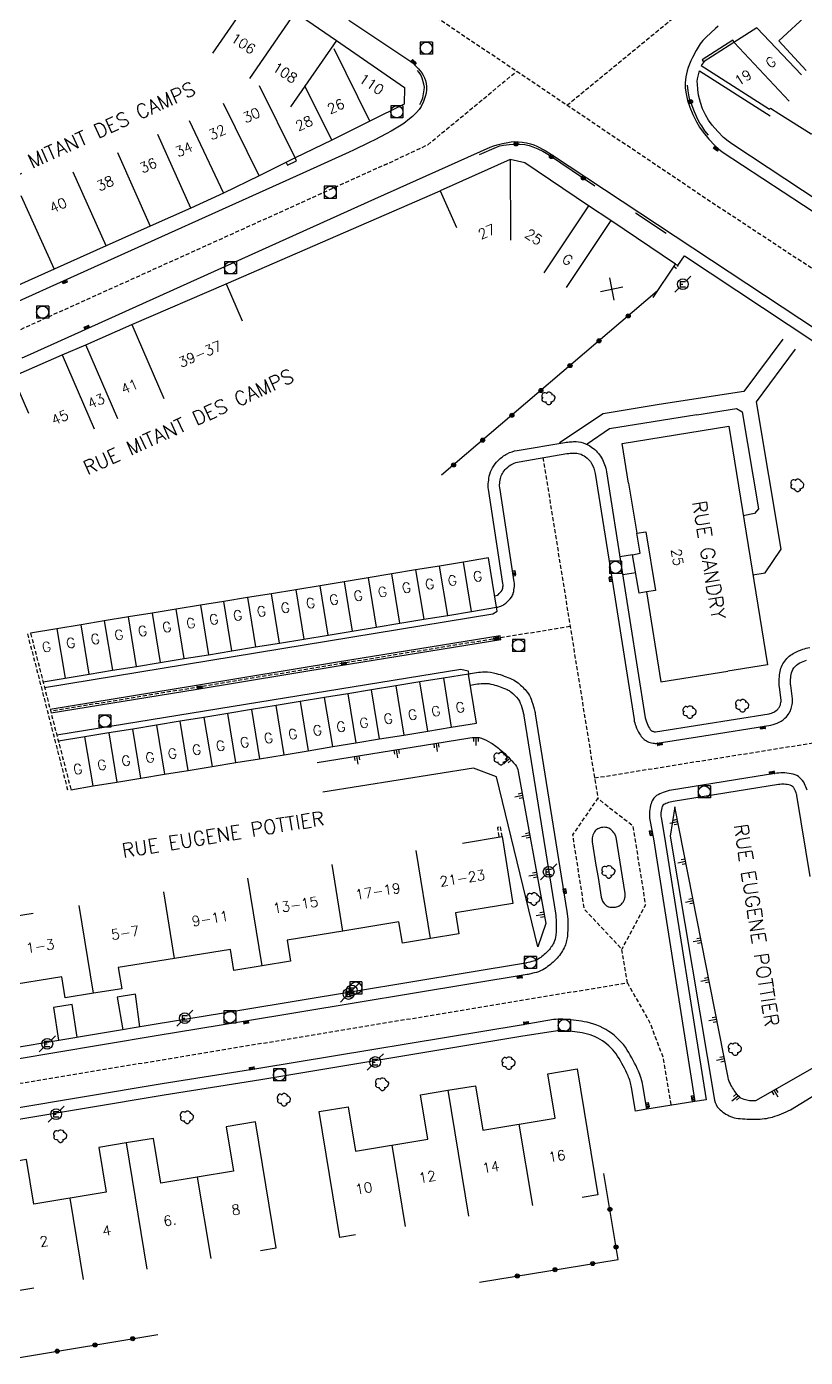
# Model space of a CAD drawing. Header units: millimetres. Extents: x 137000 to 138000, y 128000 to 129000.
# Drawn here: x 137225.4 to 137322.1, y 128620.5 to 128785.8 of the extents above; entities that cross this region are included whole.
import ezdxf
from ezdxf.enums import TextEntityAlignment as Align

# ---------------------------------------------------------------- set-up
doc = ezdxf.new("R2010")
doc.units = ezdxf.units.MM
doc.linetypes.add('DASHED', pattern=[0.75, 0.5, -0.25])
doc.layers.get('0').update_dxf_attribs({"linetype": 'CONTINUOUS'})
for name, color, linetype in [('w0001', 6, 'DASHED'), ('w0008', 7, 'CONTINUOUS'), ('w0100', 7, 'CONTINUOUS'), ('W0112', 1, 'DASHED'), ('w0211', 2, 'CONTINUOUS'), ('w0300', 7, 'CONTINUOUS'), ('w0322', 7, 'CONTINUOUS'), ('w0400', 7, 'CONTINUOUS'), ('w0420', 7, 'CONTINUOUS'), ('W0471', 7, 'CONTINUOUS'), ('w0989', 7, 'CONTINUOUS'), ('w0991', 7, 'CONTINUOUS'), ('W1102', 7, 'CONTINUOUS')]:
    doc.layers.add(name, color=color, linetype=linetype)
doc.styles.get("Standard").update_dxf_attribs({"font": 'romans.shx', "width": 0.85})

# ---------------------------------------------------------------- blocks, each defined once
blk = doc.blocks.new('T300')
for p, q in [((-0.8, 0.51), (-0.86, 0.34)), ((-0.86, 0.34), (-0.86, 0.17)), ((-0.86, 0.17), (-0.74, 0.06)), ((-0.69, 0.63), (-0.8, 0.51)), ((-0.8, -0.06), (-0.74, 0.06)), ((-0.74, 0.06), (-0.69, 0.11)), ((-0.57, 0.69), (-0.69, 0.63)), ((-0.46, 0.69), (-0.57, 0.69)), ((-0.29, 0.63), (-0.46, 0.69)), ((-0.29, 0.63), (-0.17, 0.74)), ((-0.23, 0.57), (-0.29, 0.63)), ((-0.17, 0.74), (-0.06, 0.8)), ((-0.06, 0.8), (0.06, 0.8)), ((0.06, 0.8), (0.23, 0.74)), ((0.23, 0.74), (0.34, 0.63)), ((0.34, 0.63), (0.4, 0.51)), ((0.46, 0.46), (0.34, 0.46)), ((0.4, 0.51), (0.4, 0.46)), ((0.57, 0.4), (0.46, 0.46)), ((0.57, 0.4), (0.69, 0.29)), ((0.69, 0.29), (0.74, 0.17)), ((0.74, 0.06), (0.69, -0.17)), ((0.74, 0.17), (0.74, 0.06)), ((-0.8, -0.17), (-0.8, -0.06)), ((-0.8, -0.23), (-0.8, -0.17)), ((-0.74, -0.34), (-0.8, -0.23)), ((-0.69, -0.4), (-0.74, -0.34)), ((-0.51, -0.46), (-0.69, -0.4)), ((-0.4, -0.46), (-0.51, -0.46)), ((-0.4, -0.46), (-0.34, -0.46)), ((-0.34, -0.46), (-0.34, -0.4)), ((-0.34, -0.51), (-0.34, -0.46)), ((-0.29, -0.63), (-0.34, -0.51)), ((-0.17, -0.74), (-0.29, -0.63)), ((-0.06, -0.8), (-0.17, -0.74)), ((0.06, -0.8), (-0.06, -0.8)), ((0.17, -0.74), (0.06, -0.8)), ((0.23, -0.69), (0.17, -0.74)), ((0.29, -0.46), (0.23, -0.46)), ((0.29, -0.63), (0.23, -0.69)), ((0.46, -0.4), (0.29, -0.46)), ((0.34, -0.51), (0.29, -0.63)), ((0.34, -0.51), (0.34, -0.46)), ((0.57, -0.34), (0.46, -0.4)), ((0.63, -0.29), (0.57, -0.34)), ((0.69, -0.17), (0.63, -0.29))]:
    blk.add_line(p, q)
blk = doc.blocks.new('T471')
for p, q in [((-0.333334, 0.333334), (-0.333334, -0.333334)), ((-0.333334, 0.333334), (0.333334, 0.333334)), ((-0.333334, 0), (0, 0)), ((0.500001, 0.500001), (1.000002, 1.000002)), ((-0.500001, -0.500001), (-1.000002, -1.000002)), ((-0.333334, -0.333334), (0.333334, -0.333334))]:
    blk.add_line(p, q)
blk.add_ellipse((0, 0), major_axis=(0.471405, 0.471405), ratio=1, start_param=5.4977871438, end_param=11.780972451)
blk = doc.blocks.new('T400')
for p, q in [((-0.15, 0.3), (0.15, 0.3)), ((-0.15, -0.25), (-0.15, 0.3)), ((-0.15, 0.15), (0.15, 0.15)), ((-0.15, 0), (0.15, 0)), ((0.15, 0.3), (0.15, -0.25)), ((-0.15, -0.15), (0.15, -0.15)), ((-0.15, -0.25), (-0.15, -0.3)), ((-0.15, -0.3), (0.15, -0.3)), ((0.15, -0.3), (0.15, -0.25))]:
    blk.add_line(p, q)
blk = doc.blocks.new('T420')
for p, q in [((0.75, 0.75), (-0.75, 0.75)), ((-0.75, 0.75), (-0.75, -0.75)), ((0.75, 0.75), (0.75, -0.75)), ((0.75, -0.75), (-0.75, -0.75))]:
    blk.add_line(p, q)
blk.add_ellipse((0, 0), major_axis=(-0.53, 0.53), ratio=1, start_param=3.926991, end_param=10.210176)
blk = doc.blocks.new('t211o')
at = {"color": 0, "linetype": 'Continuous'}
for p, q in [((-0.29, 0.5), (-0.29, 0)), ((0, 1), (0, 0)), ((0.29, 0.5), (0.29, 0))]:
    blk.add_line(p, q, dxfattribs=at)
blk = doc.blocks.new('t322o')
at = {"color": 0, "linetype": 'Continuous'}
for radius in [0.25, 0.15]:
    blk.add_circle((0, 0), radius, dxfattribs=at)
blk = doc.blocks.new('t991o')
at = {"color": 0, "linetype": 'Continuous'}
for p, q in [((-1, 1), (1, -1)), ((-1, -1), (1, 1))]:
    blk.add_line(p, q, dxfattribs=at)

msp = doc.modelspace()

# ---------------------------------------------------------------- linework, layer by layer
at = {"layer": 'w0001', "flags": 128}
for points in [[(137292.49, 128776), (137308.42, 128789.08), (137324.67, 128798.32), (137340, 128807.02), (137364.55, 128821.47), (137378.3, 128830.16), (137408.28, 128846.05), (137526.91, 128907.59), (137538.05, 128913.29), (137540.02, 128914.42), (137542.64, 128916.75), (137558.45, 128932.08), (137574.46, 128947.84), (137576.91, 128950.26), (137578.5, 128952.6), (137581.34, 128959.3), (137598.22, 129000)], [(137340.38, 128744.2), (137309.73, 128764.41), (137276.85, 128786.51), (137261.05, 128796.62), (137187.73, 128845.12), (137126.44, 128885.61), (137050.41, 128935.93), (137000, 128969.27)], [(137269.76, 128768.54), (137275.22, 128771.1), (137286.24, 128780.2)], [(137270.19, 128768.74), (137245.6, 128757.6), (137226.4, 128748.94), (137222.42, 128747.09), (137218.26, 128744.73), (137213.89, 128741.5), (137195.06, 128725.69), (137182.88, 128715.44), (137155.84, 128692.85)], [(137289.51, 128732.23), (137296.33, 128689.89)], [(137292.89, 128711.25), (137264.04, 128706.58), (137246.29, 128703.66), (137228.46, 128700.74)], [(137295.92, 128692.45), (137327.23, 128697.48)], [(137206.7, 128651.59), (137260.67, 128660.5), (137299.99, 128667.02), (137299.3, 128671.19), (137294.66, 128676.14), (137293.22, 128685.39), (137296.33, 128689.89), (137300.66, 128686.54), (137302.23, 128676.69), (137299.3, 128671.19)], [(137299.99, 128667.02), (137302.79, 128662.05), (137304.39, 128657.8), (137305.39, 128651.78)]]:
    msp.add_lwpolyline(points, dxfattribs=at)
at = {"layer": 'w0008', "flags": 128}
for points in [[(137265.39, 128786.55), (137273.12, 128781.41), (137273.38, 128781.22), (137273.62, 128780.99), (137274.05, 128780.52), (137274.45, 128780.03), (137274.65, 128779.73), (137274.81, 128779.41), (137274.93, 128779.07), (137275.01, 128778.71), (137275.05, 128778.31), (137275.04, 128777.9), (137274.99, 128777.49), (137274.9, 128777.09), (137274.67, 128776.46), (137274.38, 128775.85), (137274.12, 128775.45), (137273.81, 128775.1), (137273.29, 128774.61), (137272.75, 128774.14), (137272.43, 128773.89), (137272.09, 128773.66), (137270.67, 128772.78), (137270.04, 128772.43), (137268.62, 128771.71), (137267.91, 128771.36), (137265.98, 128770.43), (137265.46, 128770.19), (137259.71, 128767.57), (137230.85, 128754.56), (137223.53, 128751.25)], [(137311.26, 128785.8), (137310.93, 128785.54), (137310.34, 128785.01), (137309.76, 128784.46), (137309.38, 128784.05), (137309.05, 128783.61), (137308.53, 128782.78), (137308.06, 128781.93), (137307.87, 128781.53), (137307.7, 128781.12), (137307.55, 128780.7), (137307.41, 128780.28), (137307.32, 128779.91), (137307.25, 128779.54), (137307.21, 128779.17), (137307.18, 128778.8), (137307.19, 128778.1), (137307.28, 128777.42), (137307.47, 128776.58), (137307.74, 128775.77), (137308.12, 128774.83), (137308.57, 128773.92), (137308.96, 128773.26), (137309.4, 128772.64), (137310.1, 128771.79), (137310.85, 128770.99), (137311.29, 128770.58), (137311.77, 128770.23), (137321.88, 128763.59), (137347.13, 128746.96)], [(137313.26, 128783.79), (137313.09, 128784.07), (137309.29, 128781.64), (137309.44, 128781.4)], [(137337.54, 128758.91), (137335.63, 128756.22), (137323.94, 128763.95), (137313.08, 128771.11), (137312.49, 128771.54), (137311.94, 128772.01), (137311.21, 128772.75), (137310.53, 128773.53), (137310.08, 128774.15), (137309.69, 128774.81), (137309.34, 128775.55), (137309.06, 128776.32), (137308.94, 128776.79), (137308.84, 128777.27), (137308.75, 128777.94), (137308.69, 128778.62), (137308.68, 128778.94), (137308.71, 128779.26), (137308.81, 128779.78), (137308.94, 128780.29), (137317.72, 128774.68)], [(137224.83, 128744.61), (137225.49, 128744.92), (137233.5, 128748.53), (137268.65, 128764.38), (137282.97, 128770.78), (137283.4, 128770.95), (137283.84, 128771.1), (137284.48, 128771.26), (137285.13, 128771.39), (137285.55, 128771.45), (137285.99, 128771.48), (137286.46, 128771.47), (137286.93, 128771.43), (137287.46, 128771.34), (137287.98, 128771.21), (137288.36, 128771.09), (137288.73, 128770.93), (137289.8, 128770.36), (137290.57, 128769.88), (137327.99, 128745.17), (137336.97, 128739.24)], [(137257.62, 128768.89), (137257.79, 128768.54), (137258.92, 128769.1), (137258.75, 128769.45)], [(137250.17, 128753.82), (137276.75, 128765.37)], [(137306.27, 128756.08), (137307.08, 128757.3), (137336.16, 128738.03)], [(137319.28, 128746.94), (137314.44, 128740.45), (137303.94, 128738.82)], [(137315.58, 128717.69), (137317.1, 128717.92), (137319.1, 128720.87), (137316.02, 128739.18), (137320.86, 128745.7)], [(137303.94, 128738.82), (137297, 128737.68), (137291.55, 128734.06)], [(137308.61, 128737.54), (137313.54, 128738.34), (137314.25, 128737.94), (137316.27, 128725.86), (137315.79, 128725.29), (137314.39, 128725)], [(137308.61, 128737.54), (137297.78, 128735.79), (137295.02, 128733.89)], [(137302.35, 128715.55), (137301.45, 128715.39), (137300.65, 128720.17), (137301.59, 128720.35), (137301.17, 128722.86)], [(137300.65, 128720.17), (137299.06, 128719.91)], [(137301.03, 128717.93), (137299.42, 128717.68)], [(137284.28, 128709.6), (137284.19, 128710.1), (137264, 128706.83), (137246.25, 128703.91), (137228.32, 128700.97)], [(137284.27, 128709.6), (137264.08, 128706.33), (137246.34, 128703.41), (137228.45, 128700.48)], [(137239.47, 128661.55), (137238.9, 128665.6), (137236.62, 128665.24), (137237.32, 128661.18)], [(137231.67, 128660.25), (137231.04, 128664.31), (137228.74, 128663.92), (137229.37, 128659.87)]]:
    msp.add_lwpolyline(points, dxfattribs=at)
for points in [[(137283.52, 128715.05, 0.048928), (137283.86, 128715.16, 0.075625), (137283.94, 128715.21, 0.050665), (137284.46, 128715.76, 0.039292), (137284.55, 128716.32, 0.057184), (137284.54, 128716.58), (137282.74, 128728.3, -0.061197), (137282.72, 128728.99, -0.027341), (137282.85, 128729.91, -0.078599), (137283.25, 128730.97, -0.07095), (137283.96, 128731.89, -0.069822), (137285.07, 128732.71, -0.081869), (137286.31, 128733.13), (137292.23, 128734.13, -0.021021), (137292.59, 128734.17, -0.00725), (137293.32, 128734.22, -0.093493), (137294.49, 128734.07, -0.072151), (137295.6, 128733.51, -0.110716), (137296.78, 128732.22, -0.09176), (137297.4, 128730.47), (137299.36, 128718.03), (137302.22, 128699.91, 0.053357), (137302.35, 128699.42, 0.039065), (137302.74, 128698.62, 0.071901), (137302.94, 128698.36, 0.085864), (137303.06, 128698.28, 0.058925), (137303.43, 128698.17, 0.084204), (137303.47, 128698.17), (137309.26, 128699.08), (137317.59, 128700.43, 0.083526), (137318.18, 128700.63, 0.081556), (137318.7, 128701.03, 0.060165), (137318.94, 128701.36, 0.076481), (137319, 128701.51, 0.026141), (137319.09, 128702.1, 0.058324), (137319.09, 128702.1), (137318.87, 128703.74, -0.042187), (137318.84, 128704.5, -0.026349), (137318.93, 128705.48, -0.122936), (137319.53, 128706.97, -0.119496), (137320.76, 128708, -0.030776), (137321.77, 128708.43, -0.04353), (137322.64, 128708.66)], [(137227.62, 128703.68), (137283.3, 128712.84), (137283.83, 128713.15), (137283.75, 128713.64, 0.055595), (137284.44, 128713.86, 0.075625), (137284.88, 128714.14, 0.051759), (137285.6, 128714.92, 0.102056), (137285.83, 128715.41, 0.04041), (137285.96, 128716.22, 0.057184), (137285.94, 128716.79), (137284.14, 128728.51, -0.061197), (137284.13, 128728.86, -0.027341), (137284.24, 128729.63, -0.078599), (137284.49, 128730.27, -0.07095), (137284.95, 128730.88, -0.069822), (137285.75, 128731.46, -0.081869), (137286.54, 128731.73), (137292.47, 128732.73, -0.021021), (137292.71, 128732.76, -0.00725), (137293.4, 128732.8, -0.093493), (137294.04, 128732.72, -0.072151), (137294.79, 128732.34, -0.110716), (137295.55, 128731.52, -0.09176), (137296, 128730.25), (137297.96, 128717.81), (137300.82, 128699.69, 0.053357), (137301.03, 128698.91, 0.039065), (137301.51, 128697.91, 0.071901), (137301.97, 128697.33, 0.085864), (137302.49, 128696.98, 0.058925), (137303.18, 128696.77, 0.084204), (137303.69, 128696.76), (137309.48, 128697.67), (137317.82, 128699.02, 0.083526), (137318.85, 128699.38, 0.081556), (137319.74, 128700.06, 0.060165), (137320.18, 128700.66, 0.076481), (137320.39, 128701.22, 0.026141), (137320.5, 128701.95, 0.058324), (137320.5, 128702.29), (137320.28, 128703.93, -0.042187), (137320.26, 128704.45, -0.026349), (137320.33, 128705.28, -0.122936), (137320.68, 128706.13, -0.119496), (137321.4, 128706.73, -0.030776), (137322.24, 128707.09, -0.04353)], [(137229.14, 128697.79), (137279.33, 128705.94), (137280.21, 128705.77), (137280.27, 128705.35, -0.058601), (137282.24, 128705.63, -0.077965), (137283.72, 128705.43, -0.030764), (137285.63, 128704.73, -0.067346), (137286.42, 128704.25, -0.054473), (137287.55, 128703.12, -0.084983), (137288.04, 128702.22, -0.014989), (137288.42, 128701.03, -0.029054), (137288.56, 128700.4), (137292.48, 128675.88, -0.034885), (137292.59, 128674.61, -0.024391), (137292.54, 128672.8, -0.095323), (137292.14, 128671.36, -0.079442), (137291.1, 128669.9, -0.052451), (137289.72, 128668.76, -0.08345), (137288.69, 128668.3, -0.004534), (137287.8, 128668.08, -0.017473), (137287.57, 128668.03), (137252.08, 128662.15), (137241.48, 128660.43), (137228.64, 128658.27), (137220.74, 128656.95, -0.037118)], [(137280.49, 128703.97, -0.044345), (137282.27, 128704.19, -0.077965), (137283.31, 128704.05, -0.030764), (137285.06, 128703.42, -0.067346), (137285.52, 128703.14, -0.054473), (137286.43, 128702.23, -0.084983), (137286.69, 128701.75, -0.014989), (137287.04, 128700.64, -0.029054), (137287.14, 128700.18), (137291.06, 128675.65, -0.034885), (137291.16, 128674.59, -0.024391), (137291.11, 128672.92, -0.095323), (137290.85, 128671.99, -0.079442), (137290.08, 128670.9, -0.052451), (137288.93, 128669.95, -0.08345), (137288.33, 128669.69, -0.004534), (137287.47, 128669.47, -0.017473), (137287.34, 128669.45), (137251.85, 128663.56), (137241.24, 128661.84), (137228.41, 128659.68), (137220.51, 128658.36, -0.037118)], [(137322.33, 128690.92, 0.022935), (137322, 128691.73, 0.1086), (137321.42, 128692.48, 0.109273), (137320.59, 128692.91, 0.051603), (137319.54, 128693.08, 0.054723), (137318.54, 128693.03), (137305.46, 128690.92, 0.048217), (137304.43, 128690.65, 0.057581), (137303.63, 128690.25, 0.107055), (137303.19, 128689.8, 0.084644), (137302.88, 128689.06, 0.041435), (137302.73, 128688, 0.059949), (137302.78, 128687.26), (137303.22, 128684.87), (137308.36, 128652.25), (137302.42, 128651.32), (137301.91, 128654.26, 0.061274), (137301.38, 128656.03, 0.037936), (137299.97, 128658.66, 0.106136), (137297.69, 128660.97, 0.104387), (137294.61, 128662.18, 0.024794), (137291.99, 128662.48, 0.057099), (137290.84, 128662.43), (137286.79, 128661.76), (137254.23, 128656.35), (137242.24, 128654.45), (137223.18, 128651.27, 0.016375)], [(137322.68, 128680.22), (137321.04, 128690.27, 0.046099), (137321, 128690.44, 0.022935), (137320.71, 128691.13, 0.1086), (137320.51, 128691.39, 0.109273), (137320.22, 128691.54, 0.051603), (137319.46, 128691.67, 0.054723), (137318.77, 128691.63), (137305.69, 128689.52, 0.048217), (137304.92, 128689.32, 0.057581), (137304.41, 128689.06, 0.107055), (137304.39, 128689.04, 0.084644), (137304.27, 128688.75, 0.041435), (137304.15, 128687.92, 0.059949), (137304.18, 128687.52), (137304.62, 128685.11), (137309.77, 128652.47), (137308.36, 128652.25)], [(137302.42, 128651.32), (137301.02, 128651.08), (137300.51, 128654.02, 0.061274), (137300.08, 128655.46, 0.037936), (137298.78, 128657.89, 0.106136), (137296.91, 128659.79, 0.104387), (137294.38, 128660.78, 0.024794), (137291.89, 128661.06, 0.057099), (137291.07, 128661.02), (137287.03, 128660.36), (137254.46, 128654.95), (137242.48, 128653.04), (137223.41, 128649.87, 0.016375)]]:
    msp.add_lwpolyline(points, format="xyb", dxfattribs=at)
msp.add_lwpolyline([(137296.35, 128680.07), (137296.74, 128677.66, 0.086856), (137296.92, 128677.14, 0.074374), (137297.3, 128676.64, 0.132167), (137297.67, 128676.44, 0.082982), (137298.33, 128676.39, 0.091595), (137298.98, 128676.57, 0.121691), (137299.36, 128676.89, 0.08747), (137299.68, 128677.54, 0.111269), (137299.72, 128678.11), (137298.59, 128685.08, 0.107264), (137298.42, 128685.5, 0.066816), (137297.95, 128686.03, 0.127279), (137297.44, 128686.29, 0.107691), (137296.77, 128686.28, 0.095523), (137296.19, 128686.03, 0.125699), (137295.86, 128685.66, 0.063813), (137295.63, 128685.01, 0.092525), (137295.62, 128684.53), (137296.07, 128681.6)], format="xyb", close=True, dxfattribs=at)
at = {"layer": 'w0100', "flags": 128}
for points in [[(137222.95, 128811.64), (137227.46, 128808.68), (137231.11, 128806.26), (137234.76, 128803.84), (137238.31, 128801.49), (137241.93, 128799.12), (137244.88, 128797.21), (137249.46, 128793.99), (137254.19, 128790.7), (137258.76, 128787.55), (137263.86, 128784.05), (137272.3, 128778.22), (137272.26, 128776.13), (137268.03, 128774.04), (137263.28, 128771.68), (137258.75, 128769.45), (137254.26, 128767.23), (137249.82, 128765.07), (137245.77, 128763.23), (137240.74, 128760.99), (137235.26, 128758.55), (137228.8, 128755.65), (137223.56, 128753.28)], [(137342.68, 128796.31), (137340.03, 128800.55), (137335.7, 128797.84), (137330.63, 128794.7), (137325.01, 128791.33), (137325.73, 128790.45), (137322.47, 128787.41), (137318.8, 128783.98), (137322.21, 128780.33)], [(137321.6, 128779.76), (137316.09, 128785.62), (137313.68, 128784.06), (137309.51, 128781.45), (137309.16, 128780.93), (137317.66, 128775.49), (137317.76, 128775.65), (137318.8, 128774.99), (137322.82, 128772.45), (137329.14, 128774.79)], [(137303.18, 128752.13), (137305.97, 128756.28), (137297.93, 128761.67), (137295.17, 128763.51), (137287.25, 128768.83), (137285.45, 128769.25), (137276.75, 128765.37), (137278.79, 128760.81)], [(137225.66, 128737.72), (137223.66, 128742.3), (137229.8, 128744.98), (137232.74, 128746.24), (137238.45, 128748.75), (137250.17, 128753.82), (137252.16, 128749.23)], [(137300.13, 128729.06), (137299.33, 128733.99), (137312.58, 128736.15), (137317.4, 128706.5), (137312.46, 128705.7)], [(137300.13, 128729.06), (137301.17, 128722.86), (137302.29, 128723.02), (137303.47, 128715.73), (137302.35, 128715.55), (137304.16, 128704.38), (137312.46, 128705.7)], [(137282.74, 128719.77), (137279.63, 128719.25), (137276.68, 128718.77), (137273.7, 128718.28), (137270.73, 128717.78), (137267.8, 128717.3), (137264.82, 128716.82), (137261.84, 128716.32), (137258.82, 128715.83), (137255.78, 128715.33), (137252.83, 128714.85), (137249.87, 128714.37), (137246.97, 128713.89), (137243.95, 128713.4), (137240.99, 128712.91), (137238.04, 128712.44), (137235.04, 128711.95), (137232.15, 128711.46), (137229.16, 128710.98), (137225.89, 128710.43)], [(137227.44, 128704.4), (137230.16, 128704.85), (137233.16, 128705.33), (137236.06, 128705.82), (137239.04, 128706.31), (137241.99, 128706.79), (137244.95, 128707.28), (137247.96, 128707.76), (137250.87, 128708.24), (137253.83, 128708.72), (137256.79, 128709.2), (137259.83, 128709.7), (137262.85, 128710.2), (137265.83, 128710.69), (137268.8, 128711.18), (137271.74, 128711.66), (137274.71, 128712.16), (137277.68, 128712.64), (137280.64, 128713.13), (137283.75, 128713.64), (137282.75, 128719.77)], [(137281.25, 128699.24), (137280.27, 128705.34), (137277.15, 128704.85), (137274.22, 128704.37), (137271.23, 128703.89), (137268.23, 128703.4), (137265.28, 128702.91), (137262.39, 128702.44), (137259.35, 128701.94), (137256.36, 128701.44), (137253.33, 128700.95), (137250.37, 128700.46), (137247.41, 128699.97), (137244.47, 128699.49), (137241.53, 128699.02), (137238.57, 128698.52), (137235.59, 128698.04), (137232.63, 128697.55), (137229.34, 128697.01)], [(137230.88, 128690.99), (137233.64, 128691.45), (137236.59, 128691.93), (137239.57, 128692.42), (137242.52, 128692.91), (137245.46, 128693.38), (137248.42, 128693.87), (137251.38, 128694.36), (137254.33, 128694.84), (137257.36, 128695.34), (137260.35, 128695.83), (137263.4, 128696.34), (137266.28, 128696.81), (137269.22, 128697.29), (137272.23, 128697.78), (137275.21, 128698.27), (137278.13, 128698.74), (137281.24, 128699.24)], [(137279.52, 128684.36), (137284.45, 128685.16), (137285.78, 128676.87), (137278.63, 128675.7), (137279.05, 128673.1), (137275.55, 128672.52), (137272.05, 128671.95), (137271.62, 128674.56), (137264.67, 128673.42), (137257.73, 128672.29), (137258.15, 128669.69), (137254.65, 128669.11), (137251.14, 128668.54), (137250.72, 128671.15), (137243.76, 128670.02), (137236.78, 128668.89), (137237.21, 128666.27), (137233.69, 128665.72), (137230.18, 128665.15), (137229.76, 128667.75), (137222.59, 128666.59), (137221.26, 128674.87), (137226.2, 128675.67)], [(137266.25, 128635.71), (137264.27, 128635.39), (137261.7, 128651.02), (137265.34, 128651.62), (137266.25, 128646.11), (137275.22, 128647.59), (137274.31, 128653.11), (137277.7, 128653.68), (137281.12, 128654.22), (137282.05, 128648.71), (137291.01, 128650.19), (137290.1, 128655.72), (137293.74, 128656.32), (137296.34, 128640.67), (137294.37, 128640.34)], [(137254.43, 128633.77), (137256.4, 128634.09), (137253.82, 128649.73), (137250.19, 128649.13), (137251.1, 128643.61), (137242.07, 128642.12), (137241.15, 128647.68), (137237.75, 128647.13), (137234.34, 128646.54), (137235.26, 128641), (137226.28, 128639.52), (137225.36, 128645.07), (137221.72, 128644.46), (137224.31, 128628.8), (137226.28, 128629.12)]]:
    msp.add_lwpolyline(points, dxfattribs=at)
at = {"layer": 'W0112', "flags": 128}
for points in [[(137305.97, 128756.28), (137306.27, 128756.08), (137306.05, 128755.74), (137305.75, 128755.95)], [(137225.5, 128710.33), (137230.49, 128690.89)], [(137225.89, 128710.43), (137230.88, 128690.99)], [(137284.45, 128685.16), (137284.25, 128686.36), (137283.86, 128686.3), (137284.06, 128685.09)]]:
    msp.add_lwpolyline(points, dxfattribs=at)
at = {"layer": 'w0211', "flags": 128}
for points in [[(137261.46, 128694.37), (137280.17, 128697.37, -0.052466), (137281.26, 128697.49, -0.091859), (137281.88, 128697.38, -0.048406), (137283.02, 128696.83, -0.039142), (137284.28, 128695.91, -0.043809), (137286.08, 128694.07, -0.128046), (137286.45, 128693.26), (137289.86, 128674.37), (137288.89, 128671.46), (137283.75, 128692.6), (137280.9, 128693.68), (137262.19, 128690.68)], [(137356.39, 128677.44), (137335.99, 128663.8), (137315.89, 128652.34, -0.089883), (137314.48, 128652.5, -0.146068), (137313.74, 128652.99, -0.047998), (137312.85, 128654.31, -0.07733), (137312.51, 128655.24), (137305.89, 128688.85), (137305.29, 128685.22), (137310.81, 128652.44, 0.154107), (137311.35, 128651.39, 0.101177), (137312.82, 128650.4, 0.070612), (137313.74, 128650.17, 0.02934), (137315.99, 128650.06, 0.064859), (137318, 128650.34, 0.054791), (137320.24, 128651.23), (137335.86, 128660.8), (137357.67, 128675.14)]]:
    msp.add_lwpolyline(points, format="xyb", dxfattribs=at)
at = {"layer": 'w0322', "flags": 128}
for points in [[(137274.21, 128776.11), (137274.38, 128776.41), (137274.52, 128776.72), (137274.6, 128776.93), (137274.65, 128777.16), (137274.76, 128777.92), (137274.78, 128778.26), (137274.73, 128778.61), (137274.52, 128779.37), (137274.44, 128779.58), (137274.33, 128779.78), (137274.14, 128780.06), (137273.93, 128780.32)], [(137310.06, 128772.28), (137309.63, 128772.84), (137309.22, 128773.42), (137309, 128773.78), (137308.8, 128774.16), (137308.34, 128775.2), (137307.91, 128776.24), (137307.77, 128776.64), (137307.67, 128777.06), (137307.55, 128777.77), (137307.47, 128778.49)], [(137281.65, 128769.89), (137283.76, 128770.79), (137284.16, 128770.94), (137284.59, 128771.03), (137285.3, 128771.13), (137286.02, 128771.18), (137286.65, 128771.17), (137287.27, 128771.11), (137287.78, 128771), (137288.26, 128770.83), (137288.88, 128770.57), (137289.48, 128770.28), (137289.91, 128770.05), (137290.31, 128769.79), (137295.97, 128765.99)], [(137301.01, 128762.64), (137304.8, 128760.13)], [(137303.71, 128752.91), (137276.93, 128730.04)], [(137281.63, 128629.82), (137298.85, 128632.66), (137297.08, 128643.32)], [(137224.51, 128620.49), (137241.67, 128623.32)]]:
    msp.add_lwpolyline(points, dxfattribs=at)
at = {"layer": 'W1102', "flags": 128}
for points in [[(137248.5, 128782.48), (137254.19, 128790.7)], [(137258.76, 128787.55), (137253.08, 128779.32)], [(137263.86, 128784.05), (137258.18, 128775.82)], [(137268.03, 128774.04), (137263.59, 128783)], [(137313.26, 128783.79), (137320.09, 128776.49)], [(137258.75, 128769.45), (137254.31, 128778.41)], [(137263.28, 128771.68), (137259.95, 128778.39)], [(137254.26, 128767.23), (137249.86, 128776.21)], [(137245.57, 128774.12), (137249.82, 128765.07)], [(137245.77, 128763.23), (137241.67, 128772.35)], [(137236.68, 128770.13), (137240.74, 128760.99)], [(137285.45, 128769.25), (137285.47, 128759.25)], [(137235.26, 128758.55), (137231.18, 128767.68)], [(137224.69, 128764.77), (137228.8, 128755.65)], [(137295.17, 128763.51), (137289.61, 128755.19)], [(137297.93, 128761.67), (137292.38, 128753.35)], [(137238.45, 128748.75), (137242.45, 128739.59)], [(137229.8, 128744.98), (137233.77, 128735.8)], [(137236.73, 128737.07), (137232.74, 128746.24)], [(137277.68, 128712.64), (137276.68, 128718.77)], [(137280.64, 128713.13), (137279.63, 128719.25)], [(137264.82, 128716.82), (137265.83, 128710.69)], [(137267.8, 128717.3), (137268.8, 128711.18)], [(137271.74, 128711.66), (137270.73, 128717.78)], [(137273.7, 128718.28), (137274.71, 128712.16)], [(137256.79, 128709.2), (137255.78, 128715.33)], [(137258.82, 128715.83), (137259.83, 128709.7)], [(137262.85, 128710.2), (137261.84, 128716.32)], [(137244.95, 128707.28), (137243.95, 128713.4)], [(137246.97, 128713.89), (137247.96, 128707.76)], [(137250.87, 128708.24), (137249.87, 128714.37)], [(137252.83, 128714.85), (137253.83, 128708.72)], [(137235.04, 128711.95), (137236.06, 128705.82)], [(137239.04, 128706.31), (137238.04, 128712.44)], [(137240.99, 128712.91), (137241.99, 128706.79)], [(137229.16, 128710.98), (137230.16, 128704.85)], [(137233.16, 128705.33), (137232.15, 128711.46)], [(137271.23, 128703.89), (137272.23, 128697.78)], [(137275.21, 128698.27), (137274.22, 128704.37)], [(137277.15, 128704.85), (137278.13, 128698.74)], [(137259.35, 128701.94), (137260.35, 128695.83)], [(137263.4, 128696.34), (137262.39, 128702.44)], [(137265.28, 128702.91), (137266.28, 128696.81)], [(137269.22, 128697.29), (137268.23, 128703.4)], [(137251.38, 128694.36), (137250.37, 128700.46)], [(137253.33, 128700.95), (137254.33, 128694.84)], [(137257.36, 128695.34), (137256.36, 128701.44)], [(137239.57, 128692.42), (137238.57, 128698.52)], [(137241.53, 128699.02), (137242.52, 128692.91)], [(137245.46, 128693.38), (137244.47, 128699.49)], [(137247.41, 128699.97), (137248.42, 128693.87)], [(137233.64, 128691.45), (137232.63, 128697.55)], [(137235.59, 128698.04), (137236.59, 128691.93)], [(137275.55, 128672.52), (137273.78, 128683.42)], [(137264.67, 128673.42), (137263.32, 128681.72)], [(137254.65, 128669.11), (137252.88, 128680.02)], [(137243.76, 128670.02), (137242.41, 128678.31)], [(137233.69, 128665.72), (137231.92, 128676.6)], [(137277.7, 128653.68), (137280.28, 128638.02)], [(137286.53, 128649.45), (137288.2, 128639.33)], [(137237.75, 128647.13), (137240.33, 128631.44)], [(137270.73, 128646.85), (137272.4, 128636.73)], [(137246.58, 128642.86), (137248.25, 128632.75)], [(137230.77, 128640.26), (137232.43, 128630.14)]]:
    msp.add_lwpolyline(points, dxfattribs=at)

# ---------------------------------------------------------------- block references
at = {"layer": 'w0211'}
for p, rotation in [((137281.21, 128697.49), 181.0083357282177), ((137271.33, 128695.95), 189.0899817470968), ((137276.27, 128696.74), 189.0899817470618), ((137266.4, 128695.16), 189.0899817470618), ((137285.36, 128694.88), 133.6364942713984), ((137286.99, 128690.3), 100.2137242463475), ((137306.25, 128687.03), 101.1304063787519), ((137287.87, 128685.37), 100.2137242465695), ((137307.22, 128682.12), 101.1304063784089), ((137288.76, 128680.45), 100.2137242464492), ((137308.18, 128677.22), 101.1304063781066), ((137289.65, 128675.53), 100.2137242465945), ((137309.15, 128672.31), 101.1304063783468), ((137310.11, 128667.41), 101.1304063780954), ((137311.08, 128662.5), 101.1304063783022), ((137312.04, 128657.59), 101.1304063780873), ((137313.75, 128652.98), 130.122625681216), ((137318.22, 128653.67), 209.6966750660861)]:
    msp.add_blockref('t211o', p, dxfattribs=dict(at, rotation=rotation))
at = {"layer": 'w0300'}
for p in [(137290.23, 128739.59), (137321.14, 128728.79), (137314.3, 128701.42), (137307.76, 128700.62), (137284.29, 128694.84), (137297.68, 128680.78), (137288.38, 128677.42), (137313.39, 128658.76), (137285.28, 128657.02), (137269.57, 128654.41), (137257.37, 128652.48), (137245.33, 128650.3), (137229.6, 128647.95)]:
    msp.add_blockref('T300', p, dxfattribs=at)
at = {"layer": 'w0322'}
for p, rotation in [((137307.84, 128776.45), 108.7040241677608), ((137286.17, 128771.19), 0.6443927804170517), ((137290.57, 128769.62), 326.0903760728458), ((137294.51, 128766.97), 326.0903760728458), ((137300.1, 128749.83), 220.4973118153479), ((137296.48, 128746.74), 220.4973118153479), ((137292.87, 128743.66), 220.4973118153479), ((137289.26, 128740.57), 220.4973118153479), ((137285.65, 128737.49), 220.4973118153479), ((137282.03, 128734.4), 220.4973118153479), ((137278.42, 128731.32), 220.4973118153479), ((137297.82, 128638.88), 99.43328906427027), ((137298.59, 128634.19), 99.43328906427027), ((137295.69, 128632.14), 9.35358840307623), ((137286.32, 128630.6), 9.35358840307623), ((137291.01, 128631.37), 9.35358840307623), ((137238.57, 128622.8), 9.364387381821883), ((137229.19, 128621.26), 9.364387381821883), ((137233.88, 128622.03), 9.364387381821883)]:
    msp.add_blockref('t322o', p, dxfattribs=dict(at, rotation=rotation))
at = {"layer": 'w0400'}
for p, rotation in [((137273.45, 128781.35), 232.0191074763854), ((137311.02, 128770.59), 53.85904495699828), ((137230.12, 128754.06), 114.5187771508738), ((137232.87, 128748.41), 114.2537043094018), ((137285.92, 128717.88), 8.722270036085478), ((137297.91, 128717.13), 188.9638921224071), ((137283.74, 128709.77), 99.19940685046866), ((137264.77, 128706.65), 279.1994068498531), ((137246.85, 128703.7), 279.3450911112181), ((137316.82, 128698.71), 99.1941872745663), ((137304.01, 128696.66), 278.8956864955774), ((137317.97, 128693.09), 99.16851278907046), ((137302.93, 128685.61), 10.40126846692568), ((137292.22, 128678.41), 9.081013984342022), ((137286.63, 128667.72), 99.41708265703151), ((137252.64, 128662.09), 279.4170826557361), ((137287.41, 128662.01), 279.3319704440489), ((137253.37, 128656.37), 99.04860687335282), ((137308.14, 128652.68), 8.960911886887304), ((137302.49, 128651.82), 9.780218228759825)]:
    msp.add_blockref('T400', p, dxfattribs=dict(at, rotation=rotation))
at = {"layer": 'w0420'}
for p in [(137275.03, 128783.08), (137271.37, 128775.19), (137263.08, 128765.18), (137250.7, 128755.81), (137227.38, 128750.3), (137298.53, 128718.61), (137286.47, 128708.89), (137235.11, 128699.49), (137309.55, 128690.71), (137287.94, 128669.52), (137266.26, 128666.36), (137250.64, 128662.76), (137292.16, 128661.71), (137256.78, 128655.57)]:
    msp.add_blockref('T420', p, dxfattribs=at)
at = {"layer": 'W0471'}
for p in [(137306.88, 128753.77), (137290.22, 128680.78), (137265.35, 128665.62), (137265.78, 128666.06), (137245.03, 128662.62), (137227.96, 128659.43), (137268.69, 128657.17), (137229.05, 128650.68)]:
    msp.add_blockref('T471', p, dxfattribs=at)
at = {"layer": 'w0991', "rotation": 326.2118191562805}
msp.add_blockref('t991o', (137298.05, 128753.16), dxfattribs=at)

# ---------------------------------------------------------------- texts
at = {"layer": 'w0989'}
for s, rotation, p in [('RUE MITANT DES CAMPS', 24.3796, (137233.26, 128772.35)), ('RUE MITANT DES CAMPS', 24.3796, (137245.49, 128736.69)), ('RUE GANDRY', 279.5524, (137310.13, 128719.51)), ('RUE EUGENE POTTIER', 9.251, (137249.77, 128685.44)), ('RUE EUGENE POTTIER', 278.874, (137316.02, 128674.15))]:
    msp.add_text(s, height=1.75, rotation=rotation, dxfattribs=at).set_placement(p, align=Align.MIDDLE)
at = {"layer": 'w0991'}
for s, rotation, p in [('106', 326.314, (137252.3, 128783.66)), ('G', 32.9183, (137317.8, 128781.34)), ('108', 326.314, (137257.48, 128780.04)), ('110', 326.314, (137268.23, 128778.61)), ('19', 32.9183, (137314.37, 128779.43)), ('26', 24.1801, (137263.79, 128775.87)), ('30', 24.1801, (137253.3, 128774.76)), ('28', 24.1801, (137259.85, 128773.76)), ('32', 24.1801, (137249.06, 128772.65)), ('34', 24.1801, (137244.93, 128770.53)), ('36', 24.1801, (137240.49, 128768.52)), ('38', 24.1801, (137235.15, 128766.3)), ('40', 24.1801, (137229.3, 128763.58)), ('27', 24.0527, (137282.53, 128760.29)), ('25', 326.0823, (137288.37, 128759.64)), ('G', 326.0823, (137292.57, 128756.82)), ('39-37', 23.5272, (137246.93, 128745.1)), ('41', 23.5272, (137238.16, 128741.07)), ('43', 23.5272, (137234.02, 128739.26)), ('45', 23.5272, (137229.52, 128737.22)), ('25', 279.2237, (137306.19, 128719.86)), ('G', 9.2951, (137272.55, 128716.09)), ('G', 9.2951, (137275.44, 128716.53)), ('G', 9.2951, (137278.25, 128716.97)), ('G', 9.2951, (137281.39, 128717.49)), ('G', 9.2951, (137263.54, 128714.6)), ('G', 9.2951, (137266.56, 128715.08)), ('G', 9.2951, (137269.57, 128715.56)), ('G', 9.2951, (137254.54, 128713.15)), ('G', 9.2951, (137257.51, 128713.59)), ('G', 9.2951, (137260.65, 128714.16)), ('G', 9.2951, (137242.8, 128711.18)), ('G', 9.2951, (137245.77, 128711.67)), ('G', 9.2951, (137248.63, 128712.15)), ('G', 9.2951, (137251.6, 128712.63)), ('G', 9.2951, (137233.91, 128709.7)), ('G', 9.2951, (137236.85, 128710.22)), ('G', 9.2951, (137239.78, 128710.7)), ('G', 9.2951, (137227.85, 128708.73)), ('G', 9.2951, (137230.86, 128709.22)), ('G', 9.2951, (137279.22, 128701.22)), ('G', 9.2951, (137270.29, 128699.81)), ('G', 9.2951, (137273.31, 128700.3)), ('G', 9.2951, (137276.2, 128700.74)), ('G', 9.2951, (137258.44, 128697.89)), ('G', 9.2951, (137261.49, 128698.37)), ('G', 9.2951, (137264.43, 128698.81)), ('G', 9.2951, (137267.28, 128699.29)), ('G', 9.2951, (137249.47, 128696.44)), ('G', 9.2951, (137252.45, 128696.88)), ('G', 9.2951, (137255.42, 128697.4)), ('G', 9.2951, (137237.73, 128694.59)), ('G', 9.2951, (137240.71, 128694.99)), ('G', 9.2951, (137243.48, 128695.48)), ('G', 9.2951, (137246.5, 128695.96)), ('G', 9.2951, (137231.74, 128693.55)), ('G', 9.2951, (137234.72, 128694.07)), ('21-23', 9.1314, (137279.5, 128680)), ('17-19', 9.1314, (137269.02, 128678.37)), ('13-15', 9.1314, (137258.79, 128676.68)), ('9-11', 9.1314, (137248.18, 128674.98)), ('5-7', 9.1314, (137237.64, 128673.23)), ('1-3', 9.1314, (137227.08, 128671.56)), ('16', 9.4241, (137291.24, 128645.49)), ('14', 9.4241, (137283.05, 128644.13)), ('12', 9.4241, (137275.15, 128642.91)), ('10', 9.4241, (137267.26, 128641.5)), ('8', 9.4241, (137251.37, 128638.82)), ('6.', 9.4241, (137243.17, 128637.5)), ('4', 9.4241, (137235.33, 128636.24)), ('2', 9.4241, (137227.55, 128634.91))]:
    msp.add_text(s, height=1.25, rotation=rotation, dxfattribs=at).set_placement(p, align=Align.MIDDLE)

doc.saveas('drawing.dxf')
